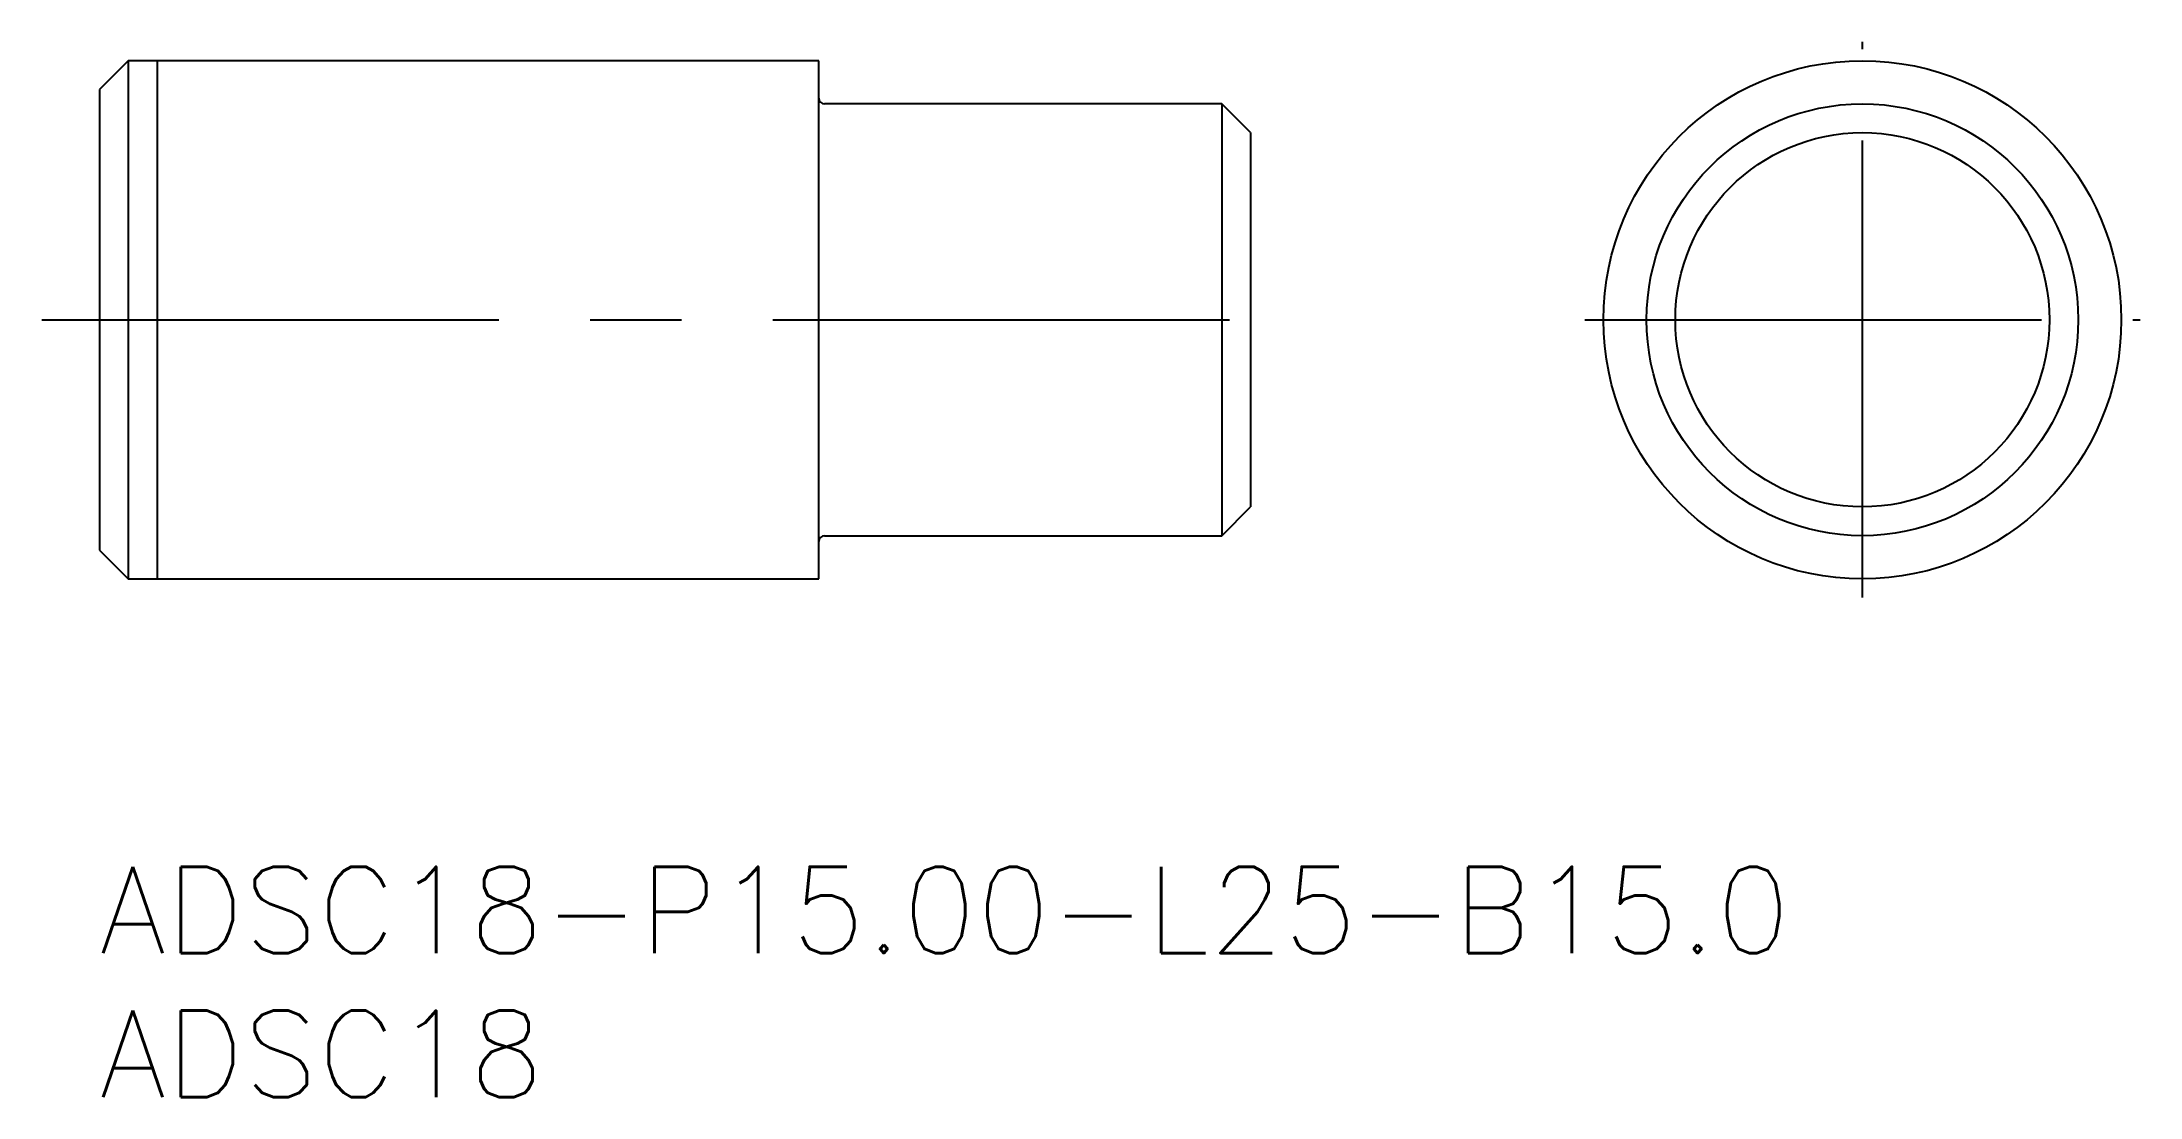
# Model space of a CAD drawing. Extents: x -2 to 70.9, y -8 to 28.6.
import ezdxf

# ---------------------------------------------------------------- set-up
doc = ezdxf.new("R2010")
doc.units = 0
doc.header["$LTSCALE"] = 0.5
doc.linetypes.add('CENTER', pattern=[50.8, 31.75, -6.35, 6.35, -6.35])
for name, color, linetype in [('MSM_CENTER', 1, 'CENTER'), ('MSM_CONTINUOUS', 7, 'CONTINUOUS'), ('MSM_NARROW', 5, 'CONTINUOUS'), ('MSM_PART_NUMBER', 7, 'CONTINUOUS')]:
    doc.layers.add(name, color=color, linetype=linetype)
doc.styles.get("Standard").update_dxf_attribs({"font": 'txt.shx', "height": 1, "bigfont": 'bigfont.shx'})

# ---------------------------------------------------------------- blocks, each defined once
blk = doc.blocks.new('*U14')
at = {"layer": 'MSM_PART_NUMBER'}
blk.add_text('ADSC18-P15.00-L25-B15.0', height=3, dxfattribs=at).set_placement((0, -3))
blk = doc.blocks.new('*U15')
at = {"layer": 'MSM_PART_NUMBER'}
blk.add_text('ADSC18', height=3, dxfattribs=at).set_placement((0, -8))

msp = doc.modelspace()

# ---------------------------------------------------------------- linework, layer by layer
at = {"layer": 'MSM_CENTER'}
for p, q in [((61.267, 9.35), (61.267, 28.65)), ((-2, 19), (42, 19)), ((51.617, 19), (70.917, 19))]:
    msp.add_line(p, q, dxfattribs=at)
at = {"layer": 'MSM_CONTINUOUS'}
for p, q in [((1, 28), (0, 27)), ((25, 28), (1, 28)), ((1, 28), (1, 10)), ((25, 10), (25, 28)), ((0, 27), (0, 11)), ((39, 26.5), (25.2, 26.5)), ((40, 25.5), (39, 26.5)), ((39, 26.5), (39, 11.5)), ((40, 25.5), (40, 12.5)), ((39, 11.5), (40, 12.5)), ((0, 11), (1, 10)), ((25.2, 11.5), (39, 11.5)), ((1, 10), (25, 10))]:
    msp.add_line(p, q, dxfattribs=at)
for radius in [9, 7.5, 6.5]:
    msp.add_circle((61.267, 19), radius, dxfattribs=at)
for centre, start, end in [((25.2, 26.7), 180, 270), ((25.2, 11.3), 90, 180)]:
    msp.add_arc(centre, 0.2, start, end, dxfattribs=at)
at = {"layer": 'MSM_NARROW'}
msp.add_line((2, 28), (2, 10), dxfattribs=at)

# ---------------------------------------------------------------- block references
at = {"layer": 'MSM_CONTINUOUS'}
for name in ['*U14', '*U15']:
    msp.add_blockref(name, (0, 0), dxfattribs=at)

doc.saveas('drawing.dxf')
